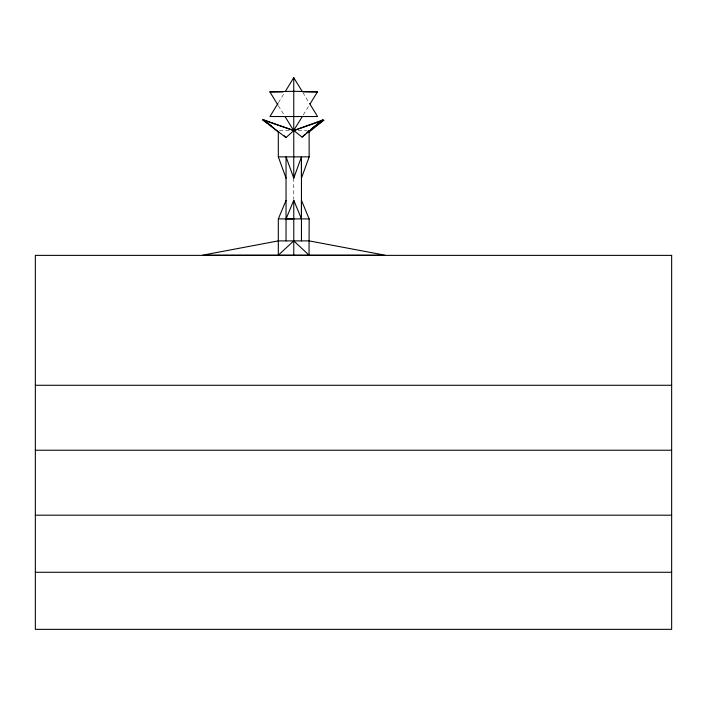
<?xml version="1.0" encoding="UTF-8"?>
<svg xmlns="http://www.w3.org/2000/svg" width="707" height="707" viewBox="0 0 707 707"><rect width="100%" height="100%" fill="white"/><g stroke="black" fill="none" stroke-linecap="round" stroke-linejoin="round"><path stroke-width="0.53" stroke-dasharray="3.54 2.65" d="M278.452 102.639L284.691 92.458M303.294 114.905L309.525 104.777M279.415 130.556L289.357 130.556M298.16 130.556L307.032 130.556M278.355 105.697L284.02 114.905M302.826 92.458L309.065 102.639M293.75 178.129L293.758 199.277"/><path stroke-width="1.06" d="M286.043 240.893L286.043 156.866L293.767 178.129L301.456 156.866L301.465 178.129L309.153 156.866L309.1 130.556M293.767 218.905L286.052 218.896L293.767 200.293L301.456 218.905L301.465 200.293L309.153 218.905L309.047 255.174L293.767 240.893L278.319 255.174L278.319 218.905L286.043 200.399M277.886 103.558L269.95 116.522L317.567 116.522L309.631 103.558M285.257 91.53L293.758 77.646L302.26 91.53M302.163 116.752L293.661 130.556L285.151 116.752M310.099 103.858L317.461 91.883L293.661 91.291L269.853 91.883L277.789 104.777M278.673 132.324L263.331 119.704L293.776 130.556L302.101 137.078L305.23 134.18M306.803 132.73L309.153 130.556M308.349 132.554L323.824 120.181L293.776 130.556L262.774 119.925L286.035 137.582L293.767 130.556L322.763 119.925L302.101 137.078M312.556 127.905L322.763 119.925M310.877 129.337L323.824 120.181M269.853 91.883L282.835 91.883M303.4 91.883L317.461 91.883M293.493 130.556L295.641 130.556M278.319 131.652L278.319 156.866L309.153 156.866M278.319 218.905L309.153 218.905M35.35 385.28L671.65 385.28M35.35 450.235L671.65 450.235M35.35 515.191L671.65 515.191M35.35 572.272L671.65 572.272M262.774 119.925L271.417 125.837M263.331 119.704L266.866 122.258M283.719 135.479L286.035 137.582M278.319 156.866L286.043 178.129M301.456 156.866L301.456 240.893M293.758 77.646L293.767 178.129M293.767 200.293L293.767 255.174M278.319 240.893L202.555 255.174L384.926 255.174L309.153 240.893L278.319 240.893M671.65 255.377L35.35 255.377L35.35 629.354L671.65 629.354L671.65 255.377"/></g></svg>
